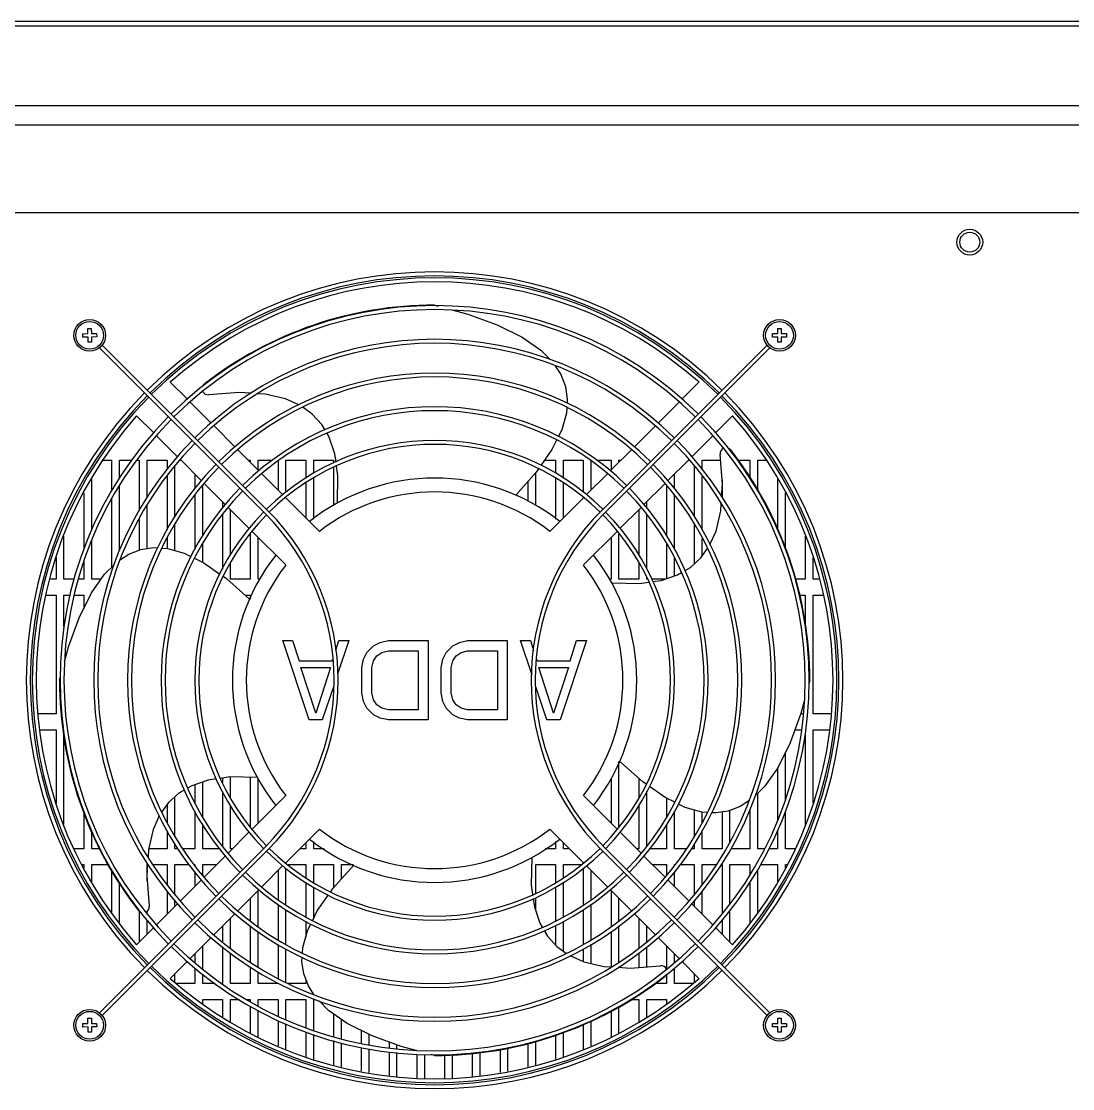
# Model space of a CAD drawing. Header units: millimetres. Extents: x 0 to 100, y -1 to 80.
# Drawn here: x 39.67 to 66.19, y 53.56 to 80.48 of the extents above; entities that cross this region are included whole.
import ezdxf

# ---------------------------------------------------------------- set-up
doc = ezdxf.new("R2010")
doc.units = ezdxf.units.MM
for name, color, linetype in [('2017-00020_0', 7, 'Continuous'), ('2401-00303-M4-20PWMC_0', 7, 'Continuous'), ('4204-00012_0', 7, 'Continuous'), ('4212-16188_0', 7, 'Continuous'), ('4212-63792_0', 7, 'Continuous'), ('4212-63794_0', 7, 'Continuous'), ('4212-97726_0', 7, 'Continuous'), ('4212-97727_0', 7, 'Continuous')]:
    doc.layers.add(name, color=color, linetype=linetype)

msp = doc.modelspace()

# ---------------------------------------------------------------- linework, layer by layer
at = {"layer": '2017-00020_0', "color": 7, "linetype": 'Continuous'}
for p, q in [((50.1, 73.324), (50.19, 73.3)), ((43.862, 70.947), (43.431, 71.378)), ((56.769, 71.378), (56.338, 70.947)), ((45.828, 71.078), (45.647, 71.089)), ((44.463, 70.345), (43.932, 70.876)), ((56.268, 70.876), (55.74, 70.348)), ((47.015, 70.573), (46.78, 70.743)), ((42.582, 70.529), (43.013, 70.098)), ((45.066, 69.743), (44.535, 70.274)), ((55.669, 70.278), (55.138, 69.747)), ((57.187, 70.098), (57.618, 70.529)), ((43.084, 70.028), (43.615, 69.497)), ((47.442, 69.988), (47.386, 70.084)), ((53.307, 70.181), (53.22, 70.004)), ((56.588, 69.5), (57.116, 70.028)), ((45.668, 69.14), (45.136, 69.672)), ((55.067, 69.675), (54.53, 69.139)), ((43.686, 69.425), (44.217, 68.894)), ((55.987, 68.898), (56.518, 69.429)), ((46.271, 68.538), (45.739, 69.07)), ((54.459, 69.068), (53.926, 68.535)), ((44.288, 68.824), (44.82, 68.292)), ((55.379, 68.29), (55.915, 68.827)), ((47.192, 67.616), (46.342, 68.467)), ((53.855, 68.463), (53.008, 67.616)), ((44.89, 68.221), (45.422, 67.689)), ((54.775, 67.686), (55.308, 68.219)), ((57.318, 68.132), (57.33, 68.321)), ((45.493, 67.618), (46.344, 66.768)), ((53.856, 66.768), (54.703, 67.615)), ((56.813, 66.945), (56.984, 67.182)), ((56.228, 66.518), (56.331, 66.578)), ((54.571, 66.314), (55.265, 66.299)), ((55.265, 66.299), (55.501, 66.333)), ((46.933, 62.86), (46.267, 64.86)), ((46.267, 64.86), (46.517, 64.86)), ((46.517, 64.86), (46.683, 64.349)), ((47.605, 64.62), (47.683, 64.86)), ((47.933, 64.86), (47.652, 64.017)), ((47.683, 64.86), (47.933, 64.86)), ((48.392, 64.562), (48.558, 64.732)), ((48.558, 64.732), (48.725, 64.817)), ((48.725, 64.817), (48.933, 64.86)), ((48.933, 64.86), (49.933, 64.86)), ((49.933, 64.86), (49.933, 62.86)), ((50.392, 64.562), (50.558, 64.732)), ((50.558, 64.732), (50.725, 64.817)), ((50.725, 64.817), (50.933, 64.86)), ((50.933, 64.86), (51.933, 64.86)), ((51.933, 64.86), (51.933, 62.86)), ((52.558, 63.985), (52.267, 64.86)), ((52.267, 64.86), (52.517, 64.86)), ((52.517, 64.86), (52.598, 64.611)), ((53.933, 64.86), (53.267, 62.86)), ((53.517, 64.349), (53.683, 64.86)), ((53.683, 64.86), (53.933, 64.86)), ((46.683, 64.349), (47.517, 64.349)), ((47.517, 64.349), (47.537, 64.41)), ((48.267, 64.179), (48.308, 64.392)), ((48.308, 64.392), (48.392, 64.562)), ((48.517, 64.179), (48.558, 64.349)), ((48.558, 64.349), (48.642, 64.477)), ((48.642, 64.477), (48.767, 64.562)), ((48.767, 64.562), (48.933, 64.605)), ((48.933, 64.605), (49.683, 64.605)), ((49.683, 64.605), (49.683, 63.115)), ((50.267, 64.179), (50.308, 64.392)), ((50.308, 64.392), (50.392, 64.562)), ((50.517, 64.179), (50.558, 64.349)), ((50.558, 64.349), (50.642, 64.477)), ((50.642, 64.477), (50.767, 64.562)), ((50.767, 64.562), (50.933, 64.605)), ((50.933, 64.605), (51.683, 64.605)), ((51.683, 64.605), (51.683, 63.115)), ((52.663, 64.41), (52.683, 64.349)), ((52.683, 64.349), (53.517, 64.349)), ((47.1, 63.03), (46.725, 64.179)), ((46.725, 64.179), (47.475, 64.179)), ((47.475, 64.179), (47.1, 63.03)), ((48.267, 63.541), (48.267, 64.179)), ((48.517, 63.541), (48.517, 64.179)), ((50.267, 63.541), (50.267, 64.179)), ((50.517, 63.541), (50.517, 64.179)), ((53.1, 63.03), (52.725, 64.179)), ((52.725, 64.179), (53.475, 64.179)), ((53.475, 64.179), (53.1, 63.03)), ((40.636, 63.86), (40.66, 63.95)), ((59.565, 63.86), (59.54, 63.77)), ((47.554, 63.721), (47.267, 62.86)), ((48.308, 63.328), (48.267, 63.541)), ((48.558, 63.371), (48.517, 63.541)), ((50.308, 63.328), (50.267, 63.541)), ((50.558, 63.371), (50.517, 63.541)), ((52.933, 62.86), (52.646, 63.721)), ((48.392, 63.158), (48.308, 63.328)), ((48.642, 63.243), (48.558, 63.371)), ((50.392, 63.158), (50.308, 63.328)), ((50.642, 63.243), (50.558, 63.371)), ((48.558, 62.988), (48.392, 63.158)), ((48.767, 63.158), (48.642, 63.243)), ((48.933, 63.115), (48.767, 63.158)), ((49.683, 63.115), (48.933, 63.115)), ((50.558, 62.988), (50.392, 63.158)), ((50.767, 63.158), (50.642, 63.243)), ((50.933, 63.115), (50.767, 63.158)), ((51.683, 63.115), (50.933, 63.115)), ((47.267, 62.86), (46.933, 62.86)), ((48.725, 62.903), (48.558, 62.988)), ((48.933, 62.86), (48.725, 62.903)), ((49.933, 62.86), (48.933, 62.86)), ((50.725, 62.903), (50.558, 62.988)), ((50.933, 62.86), (50.725, 62.903)), ((51.933, 62.86), (50.933, 62.86)), ((53.267, 62.86), (52.933, 62.86)), ((44.935, 61.421), (44.699, 61.387)), ((45.629, 61.406), (44.935, 61.421)), ((43.972, 61.202), (43.869, 61.142)), ((46.344, 60.952), (45.497, 60.105)), ((54.707, 60.102), (53.856, 60.952)), ((43.387, 60.775), (43.216, 60.538)), ((45.425, 60.034), (44.892, 59.501)), ((46.345, 59.257), (47.192, 60.104)), ((53.008, 60.104), (53.858, 59.253)), ((55.31, 59.499), (54.778, 60.031)), ((42.882, 59.588), (42.87, 59.399)), ((44.821, 59.43), (44.285, 58.893)), ((55.912, 58.896), (55.38, 59.428)), ((45.741, 58.652), (46.274, 59.185)), ((53.929, 59.182), (54.461, 58.65)), ((44.213, 58.822), (43.682, 58.291)), ((56.514, 58.295), (55.983, 58.826)), ((45.133, 58.045), (45.67, 58.581)), ((54.532, 58.58), (55.064, 58.048)), ((43.612, 58.22), (43.084, 57.692)), ((57.116, 57.692), (56.585, 58.223)), ((44.531, 57.442), (45.062, 57.973)), ((55.134, 57.977), (55.665, 57.446)), ((43.013, 57.622), (42.582, 57.191)), ((46.893, 57.539), (46.98, 57.716)), ((52.758, 57.732), (52.814, 57.636)), ((57.618, 57.191), (57.187, 57.622)), ((43.932, 56.844), (44.46, 57.372)), ((55.737, 57.375), (56.268, 56.844)), ((53.185, 57.147), (53.42, 56.977)), ((43.431, 56.342), (43.862, 56.773)), ((54.372, 56.642), (54.553, 56.631)), ((56.338, 56.773), (56.769, 56.342)), ((50.1, 54.396), (50.01, 54.42))]:
    msp.add_line(p, q, dxfattribs=at)
for points in [[(50.565, 73.197), (50.941, 73.094), (51.678, 72.825), (52.306, 72.514), (52.778, 72.185), (53.013, 71.947)], [(53.143, 71.788), (53.285, 71.57), (53.401, 71.268), (53.447, 70.95), (53.44, 70.848)], [(45.473, 71.1), (45.166, 71.119), (44.401, 71.063)], [(46.678, 70.805), (46.336, 70.958), (45.828, 71.078)], [(47.335, 70.171), (47.253, 70.311), (47.015, 70.573)], [(53.433, 70.739), (53.423, 70.597), (53.307, 70.181)], [(47.613, 69.362), (47.582, 69.574), (47.442, 69.988)], [(53.176, 69.914), (53.06, 69.678), (52.778, 69.275)], [(57.34, 68.489), (57.359, 68.794), (57.303, 69.559)], [(47.646, 68.331), (47.661, 69.025), (47.627, 69.26)], [(52.72, 69.192), (52.664, 69.112), (52.15, 68.53)], [(57.045, 67.282), (57.198, 67.624), (57.318, 68.132)], [(42.172, 66.903), (42.39, 67.045), (42.692, 67.161), (43.01, 67.207), (43.117, 67.2)], [(43.223, 67.193), (43.363, 67.183), (43.779, 67.067), (43.951, 66.982)], [(40.763, 64.325), (40.866, 64.701), (41.135, 65.438), (41.446, 66.066), (41.775, 66.538), (42.016, 66.776)], [(44.04, 66.938), (44.282, 66.82), (44.683, 66.54)], [(56.417, 66.629), (56.551, 66.707), (56.813, 66.945)], [(55.604, 66.348), (55.814, 66.378), (56.228, 66.518)], [(44.765, 66.482), (44.848, 66.424), (45.43, 65.91)], [(59.437, 63.395), (59.334, 63.019), (59.065, 62.282), (58.754, 61.654), (58.425, 61.182), (58.184, 60.944)], [(55.435, 61.238), (55.352, 61.296), (54.77, 61.81)], [(44.596, 61.372), (44.386, 61.342), (43.972, 61.202)], [(56.16, 60.782), (55.918, 60.9), (55.517, 61.18)], [(43.783, 61.091), (43.649, 61.013), (43.387, 60.775)], [(56.977, 60.527), (56.837, 60.537), (56.421, 60.653), (56.249, 60.738)], [(58.028, 60.817), (57.81, 60.675), (57.508, 60.559), (57.19, 60.513), (57.083, 60.52)], [(43.155, 60.438), (43.002, 60.096), (42.882, 59.588)], [(42.86, 59.231), (42.841, 58.926), (42.897, 58.161)], [(52.554, 59.389), (52.539, 58.695), (52.573, 58.46)], [(47.48, 58.528), (47.536, 58.608), (48.05, 59.19)], [(47.024, 57.806), (47.14, 58.042), (47.422, 58.445)], [(52.587, 58.358), (52.618, 58.146), (52.758, 57.732)], [(46.767, 56.981), (46.777, 57.123), (46.893, 57.539)], [(52.865, 57.549), (52.947, 57.409), (53.185, 57.147)], [(47.057, 55.932), (46.915, 56.15), (46.799, 56.452), (46.753, 56.77), (46.76, 56.872)], [(53.522, 56.915), (53.864, 56.762), (54.372, 56.642)], [(54.727, 56.62), (55.034, 56.601), (55.799, 56.657)], [(49.635, 54.523), (49.259, 54.626), (48.522, 54.895), (47.894, 55.206), (47.422, 55.535), (47.187, 55.773)]]:
    msp.add_lwpolyline(points, dxfattribs=at)
for centre, radius, start, end in [((50.1, 63.86), 10.05, 48.4227, 131.5773), ((50.1, 63.86), 9.464, 90, 127.8739), ((44.382, 71.212), 0.15, 127.8739, 158.1392), ((44.382, 71.212), 0.15, 206.6536, 277.2965), ((50.1, 63.86), 10.05, 138.4227, 221.5773), ((50.1, 63.86), 10.05, 318.4227, 41.5773), ((57.452, 69.578), 0.15, 116.6536, 187.2965), ((57.452, 69.578), 0.15, 37.8739, 68.1392), ((50.1, 63.86), 9.464, 0, 37.8739), ((50.1, 63.86), 5.1, 51.7714, 128.2286), ((50.1, 63.86), 4.75, 52.2567, 127.7433), ((50.1, 63.86), 5.1, 141.7714, 218.2286), ((50.1, 63.86), 4.75, 142.2567, 217.7433), ((50.1, 63.86), 4.75, 322.2567, 37.7433), ((50.1, 63.86), 5.1, 321.7714, 38.2286), ((50.1, 63.86), 9.464, 180, 217.8739), ((50.1, 63.86), 4.75, 232.2567, 307.7433), ((50.1, 63.86), 5.1, 231.7714, 308.2286), ((42.748, 58.142), 0.15, 296.6536, 7.2965), ((42.748, 58.142), 0.15, 217.8739, 248.1392), ((55.818, 56.508), 0.15, 26.6536, 97.2965), ((50.1, 63.86), 10.05, 228.4227, 311.5773), ((50.1, 63.86), 9.464, 270, 307.8739), ((55.818, 56.508), 0.15, 307.8739, 338.1392)]:
    msp.add_arc(centre, radius, start, end, dxfattribs=at)
at = {"layer": '2401-00303-M4-20PWMC_0', "color": 7, "linetype": 'Continuous'}
for p, q in [((41.353, 72.734), (41.44, 72.736)), ((41.355, 72.603), (41.353, 72.734)), ((41.44, 72.736), (41.443, 72.605)), ((58.756, 72.603), (58.755, 72.735)), ((58.755, 72.735), (58.843, 72.735)), ((58.843, 72.735), (58.843, 72.604)), ((41.224, 72.6), (41.355, 72.603)), ((41.226, 72.513), (41.224, 72.6)), ((41.357, 72.515), (41.226, 72.513)), ((41.36, 72.384), (41.357, 72.515)), ((41.443, 72.605), (41.574, 72.607)), ((41.576, 72.52), (41.445, 72.517)), ((41.445, 72.517), (41.447, 72.386)), ((41.574, 72.607), (41.576, 72.52)), ((58.625, 72.515), (58.625, 72.603)), ((58.625, 72.603), (58.756, 72.603)), ((58.757, 72.516), (58.625, 72.515)), ((58.757, 72.385), (58.757, 72.516)), ((58.843, 72.604), (58.975, 72.605)), ((58.844, 72.517), (58.845, 72.385)), ((58.975, 72.517), (58.844, 72.517)), ((58.975, 72.605), (58.975, 72.517)), ((41.447, 72.386), (41.36, 72.384)), ((58.845, 72.385), (58.757, 72.385)), ((41.224, 55.201), (41.356, 55.203)), ((41.226, 55.114), (41.224, 55.201)), ((41.354, 55.334), (41.441, 55.336)), ((41.356, 55.203), (41.354, 55.334)), ((41.441, 55.336), (41.443, 55.204)), ((41.443, 55.204), (41.574, 55.206)), ((41.574, 55.206), (41.576, 55.119)), ((58.625, 55.116), (58.625, 55.204)), ((58.625, 55.204), (58.756, 55.204)), ((58.756, 55.204), (58.756, 55.335)), ((58.756, 55.335), (58.844, 55.335)), ((58.844, 55.335), (58.844, 55.204)), ((58.844, 55.204), (58.975, 55.204)), ((58.975, 55.204), (58.975, 55.116)), ((41.357, 55.116), (41.226, 55.114)), ((41.359, 54.984), (41.357, 55.116)), ((41.446, 54.986), (41.359, 54.984)), ((41.576, 55.119), (41.444, 55.117)), ((41.444, 55.117), (41.446, 54.986)), ((58.756, 55.116), (58.625, 55.116)), ((58.756, 54.985), (58.756, 55.116)), ((58.844, 54.985), (58.756, 54.985)), ((58.844, 55.116), (58.844, 54.985)), ((58.975, 55.116), (58.844, 55.116))]:
    msp.add_line(p, q, dxfattribs=at)
for centre, radius in [((41.4, 72.56), 0.4), ((58.8, 72.56), 0.4), ((41.4, 72.56), 0.35), ((58.8, 72.56), 0.35), ((41.4, 55.16), 0.4), ((41.4, 55.16), 0.35), ((58.8, 55.16), 0.4), ((58.8, 55.16), 0.35)]:
    msp.add_circle(centre, radius, dxfattribs=at)
at = {"layer": '4204-00012_0', "color": 7, "linetype": 'Continuous'}
for p, q in [((45.822, 68.067), (41.644, 72.245)), ((45.893, 68.138), (41.716, 72.315)), ((54.307, 68.138), (58.485, 72.316)), ((54.378, 68.067), (58.555, 72.245)), ((41.645, 55.475), (45.822, 59.653)), ((41.715, 55.404), (45.893, 59.582)), ((58.485, 55.405), (54.307, 59.582)), ((58.555, 55.475), (54.378, 59.653))]:
    msp.add_line(p, q, dxfattribs=at)
for centre, radius, start, end in [((50.1, 63.86), 10.3, 45.2785, 134.7215), ((50.1, 63.86), 10.2, 45.281, 134.7182), ((50.1, 63.86), 9.45, 45.3042, 134.6958), ((50.1, 63.86), 9.35, 45.3074, 134.6926), ((50.1, 63.86), 8.6, 45.3334, 134.6664), ((50.1, 63.86), 8.5, 45.3373, 134.6624), ((50.1, 63.86), 7.75, 45.37, 134.629), ((50.1, 63.86), 7.65, 45.3748, 134.6241), ((50.1, 63.86), 10.3, 135.2785, 224.7215), ((50.1, 63.86), 10.3, 315.2785, 44.7215), ((50.1, 63.86), 10.2, 135.2818, 224.719), ((50.1, 63.86), 10.2, 315.2818, 44.719), ((50.1, 63.86), 6.9, 45.4154, 134.584), ((50.1, 63.86), 6.8, 45.4215, 134.5779), ((50.1, 63.86), 9.45, 135.3042, 224.6958), ((50.1, 63.86), 9.35, 135.3074, 224.6926), ((50.1, 63.86), 9.35, 315.3074, 44.6926), ((50.1, 63.86), 9.45, 315.3042, 44.6958), ((50.1, 63.86), 8.6, 135.3336, 224.6666), ((50.1, 63.86), 8.5, 135.3376, 224.6627), ((50.1, 63.86), 6.05, 45.4741, 134.4995), ((50.1, 63.86), 5.95, 45.482, 134.5594), ((50.1, 63.86), 8.5, 315.3376, 44.6627), ((50.1, 63.86), 8.6, 315.3336, 44.6666), ((50.1, 63.86), 7.75, 135.371, 224.63), ((50.1, 63.86), 7.65, 135.3759, 224.6252), ((50.1, 63.86), 7.65, 315.3759, 44.6252), ((50.1, 63.86), 7.75, 315.371, 44.63), ((50.1, 63.86), 6.9, 135.416, 224.5846), ((50.1, 63.86), 6.9, 315.416, 44.5846), ((50.1, 63.86), 6.8, 135.4221, 224.5785), ((50.1, 63.86), 6.8, 315.4221, 44.5785), ((41.615, 63.86), 6.05, 315, 45), ((58.585, 63.86), 6.05, 135, 225), ((50.1, 63.86), 6.05, 135.5005, 224.5259), ((50.1, 63.86), 5.95, 135.5275, 224.518), ((41.615, 63.86), 5.95, 315, 45), ((58.585, 63.86), 5.95, 135, 225), ((50.1, 63.86), 5.95, 315.4529, 44.518), ((50.1, 63.86), 6.05, 315.5005, 44.5259), ((50.1, 63.86), 6.05, 225.4741, 314.4995), ((50.1, 63.86), 5.95, 225.482, 314.5594), ((50.1, 63.86), 6.8, 225.4215, 314.5779), ((50.1, 63.86), 6.9, 225.4154, 314.584), ((50.1, 63.86), 7.75, 225.37, 314.629), ((50.1, 63.86), 7.65, 225.3748, 314.6241), ((50.1, 63.86), 8.6, 225.3334, 314.6664), ((50.1, 63.86), 8.5, 225.3373, 314.6624), ((50.1, 63.86), 9.45, 225.3042, 314.6958), ((50.1, 63.86), 9.35, 225.3074, 314.6926), ((50.1, 63.86), 10.3, 225.2785, 314.7215), ((50.1, 63.86), 10.2, 225.281, 314.7182)]:
    msp.add_arc(centre, radius, start, end, dxfattribs=at)
at = {"layer": '4212-16188_0', "color": 7, "linetype": 'Continuous'}
for p, q in [((41.728, 69.41), (41.95, 69.41)), ((41.95, 69.41), (41.95, 68.629)), ((42.15, 68.952), (42.15, 69.41)), ((42.15, 69.41), (42.462, 69.41)), ((42.581, 69.41), (42.65, 69.41)), ((42.65, 69.41), (42.65, 68.142)), ((42.85, 68.471), (42.85, 69.41)), ((42.85, 69.41), (43.35, 69.41)), ((43.35, 69.41), (43.35, 69.177)), ((43.55, 67.991), (43.55, 69.275)), ((43.672, 69.41), (43.701, 69.41)), ((45.399, 69.41), (45.45, 69.41)), ((45.45, 69.41), (45.45, 69.359)), ((45.65, 69.159), (45.65, 69.41)), ((45.65, 69.41), (46.007, 69.41)), ((46.15, 69.39), (46.15, 68.659)), ((46.35, 68.607), (46.35, 69.41)), ((46.35, 69.41), (46.85, 69.41)), ((46.85, 69.41), (46.85, 68.958)), ((47.05, 69.077), (47.05, 69.41)), ((47.05, 69.41), (47.55, 69.41)), ((47.55, 69.41), (47.55, 69.346)), ((47.55, 69.233), (47.55, 68.277)), ((52.873, 69.41), (53.15, 69.41)), ((53.15, 69.41), (53.15, 69.08)), ((53.35, 68.952), (53.35, 69.41)), ((53.35, 69.41), (53.85, 69.41)), ((53.85, 69.41), (53.85, 68.595)), ((54.05, 68.659), (54.05, 69.394)), ((54.193, 69.41), (54.55, 69.41)), ((54.55, 69.41), (54.55, 69.159)), ((54.75, 69.359), (54.75, 69.41)), ((54.75, 69.41), (54.801, 69.41)), ((56.499, 69.41), (56.537, 69.41)), ((56.65, 69.275), (56.65, 68)), ((56.85, 69.177), (56.85, 69.41)), ((56.85, 69.41), (57.314, 69.41)), ((57.747, 69.41), (58.05, 69.41)), ((58.05, 69.41), (58.05, 68.963)), ((58.25, 68.667), (58.25, 69.41)), ((58.25, 69.41), (58.472, 69.41)), ((41.45, 67.664), (41.45, 68.934)), ((43.35, 69.01), (43.35, 67.651)), ((44.05, 69.061), (44.05, 68.698)), ((47.05, 67.927), (47.05, 68.964)), ((52.65, 68.277), (52.65, 69.095)), ((53.15, 68.968), (53.15, 67.927)), ((56.15, 68.688), (56.15, 69.061)), ((56.85, 67.655), (56.85, 69.01)), ((57.35, 68.918), (57.35, 68.479)), ((58.75, 68.934), (58.75, 67.676)), ((42.15, 67.126), (42.15, 68.762)), ((44.25, 67.512), (44.25, 68.782)), ((46.85, 68.836), (46.85, 67.959)), ((52.45, 68.869), (52.45, 68.37)), ((53.35, 67.959), (53.35, 68.834)), ((55.95, 68.78), (55.95, 67.501)), ((41.25, 68.591), (41.25, 67.172)), ((41.95, 68.439), (41.95, 66.711)), ((44.05, 68.529), (44.05, 67.158)), ((46.35, 68.459), (46.35, 68.474)), ((53.85, 68.467), (53.85, 68.459)), ((56.15, 67.168), (56.15, 68.53)), ((58.95, 67.172), (58.95, 68.591)), ((42.85, 67.184), (42.85, 68.278)), ((44.75, 68.361), (44.75, 68.214)), ((44.95, 67.035), (44.95, 68.161)), ((55.25, 68.161), (55.25, 67.023)), ((55.45, 68.202), (55.45, 68.361)), ((42.65, 67.944), (42.65, 67.145)), ((44.75, 68.051), (44.75, 66.664)), ((55.45, 66.678), (55.45, 68.042)), ((43.55, 67.131), (43.55, 67.794)), ((45.45, 67.57), (45.45, 66.41)), ((56.65, 67.805), (56.65, 66.797)), ((40.75, 66.41), (40.75, 67.494)), ((41.45, 66.41), (41.45, 67.387)), ((43.35, 67.456), (43.35, 67.184)), ((44.25, 66.835), (44.25, 67.309)), ((45.65, 66.41), (45.65, 67.461)), ((54.55, 67.461), (54.55, 66.41)), ((54.75, 66.41), (54.75, 67.556)), ((55.95, 67.315), (55.95, 66.41)), ((56.85, 66.996), (56.85, 67.439)), ((59.45, 67.494), (59.45, 66.41)), ((40.55, 66.961), (40.55, 66.41)), ((41.25, 66.871), (41.25, 66.41)), ((44.05, 66.962), (44.05, 66.955)), ((44.95, 66.41), (44.95, 66.824)), ((55.25, 66.827), (55.25, 66.41)), ((56.15, 66.492), (56.15, 66.962)), ((59.65, 66.41), (59.65, 66.961)), ((40.55, 66.41), (40.401, 66.41)), ((41.011, 66.41), (40.75, 66.41)), ((41.25, 66.41), (41.115, 66.41)), ((41.686, 66.41), (41.45, 66.41)), ((45.45, 66.41), (44.95, 66.41)), ((45.683, 66.41), (45.65, 66.41)), ((54.55, 66.41), (54.517, 66.41)), ((55.25, 66.41), (54.75, 66.41)), ((55.45, 66.41), (55.45, 66.442)), ((55.465, 66.41), (55.45, 66.41)), ((55.91, 66.41), (55.575, 66.41)), ((59.45, 66.41), (59.209, 66.41)), ((59.799, 66.41), (59.65, 66.41)), ((40.293, 66.01), (40.55, 66.01)), ((40.55, 66.01), (40.55, 63.01)), ((40.75, 65.216), (40.75, 66.01)), ((40.75, 66.01), (40.898, 66.01)), ((41.001, 66.01), (41.25, 66.01)), ((41.25, 66.01), (41.25, 65.671)), ((45.317, 66.01), (45.45, 66.01)), ((45.45, 66.01), (45.45, 65.91)), ((59.302, 66.01), (59.45, 66.01)), ((59.45, 66.01), (59.45, 65.266)), ((59.65, 63.01), (59.65, 66.01)), ((59.65, 66.01), (59.907, 66.01)), ((40.55, 63.01), (40.097, 63.01)), ((59.401, 63.01), (59.33, 63.01)), ((60.103, 63.01), (59.65, 63.01)), ((40.15, 62.61), (40.55, 62.61)), ((40.55, 62.61), (40.55, 60.759)), ((59.185, 62.61), (59.364, 62.61)), ((59.45, 62.504), (59.45, 60.226)), ((59.65, 60.759), (59.65, 62.61)), ((59.65, 62.61), (60.05, 62.61)), ((40.75, 60.226), (40.75, 62.454)), ((58.95, 60.849), (58.95, 62.049)), ((54.75, 60.15), (54.75, 61.81)), ((58.75, 61.648), (58.75, 60.333)), ((44.75, 61.394), (44.75, 61.278)), ((44.95, 60.893), (44.95, 61.42)), ((45.45, 61.41), (45.45, 60.164)), ((45.65, 60.259), (45.65, 61.381)), ((54.55, 61.381), (54.55, 60.259)), ((55.25, 61.386), (55.25, 60.896)), ((44.05, 61.228), (44.05, 60.758)), ((44.25, 60.405), (44.25, 61.296)), ((43.55, 59.915), (43.55, 60.923)), ((44.75, 61.042), (44.75, 59.678)), ((55.45, 59.669), (55.45, 61.056)), ((55.95, 60.885), (55.95, 60.411)), ((58.25, 59.61), (58.25, 61.009)), ((43.35, 60.724), (43.35, 60.281)), ((44.95, 59.61), (44.95, 60.697)), ((55.25, 60.685), (55.25, 59.61)), ((56.15, 60.758), (56.15, 60.765)), ((56.65, 60.589), (56.65, 59.926)), ((57.55, 59.776), (57.55, 60.575)), ((58.05, 60.594), (58.05, 59.61)), ((41.25, 60.548), (41.25, 59.61)), ((44.05, 60.552), (44.05, 59.61)), ((56.15, 59.61), (56.15, 60.562)), ((56.85, 60.264), (56.85, 60.536)), ((57.35, 60.536), (57.35, 59.61)), ((58.95, 59.61), (58.95, 60.548)), ((41.45, 59.61), (41.45, 60.044)), ((43.35, 60.065), (43.35, 59.61)), ((44.25, 59.61), (44.25, 60.219)), ((55.95, 60.208), (55.95, 59.61)), ((56.85, 59.61), (56.85, 60.069)), ((58.75, 60.056), (58.75, 59.61)), ((47.05, 59.61), (47.05, 59.793)), ((53.15, 59.793), (53.15, 59.61)), ((41.25, 59.61), (41.007, 59.61)), ((41.666, 59.61), (41.45, 59.61)), ((43.35, 59.61), (42.887, 59.61)), ((43.55, 59.61), (43.55, 59.72)), ((43.631, 59.61), (43.55, 59.61)), ((44.05, 59.61), (43.751, 59.61)), ((44.676, 59.61), (44.25, 59.61)), ((45.001, 59.61), (44.95, 59.61)), ((46.85, 59.61), (46.699, 59.61)), ((46.85, 59.761), (46.85, 59.61)), ((47.312, 59.61), (47.05, 59.61)), ((53.15, 59.61), (52.888, 59.61)), ((53.35, 59.61), (53.35, 59.761)), ((53.501, 59.61), (53.35, 59.61)), ((55.25, 59.61), (55.199, 59.61)), ((55.95, 59.61), (55.53, 59.61)), ((56.458, 59.61), (56.15, 59.61)), ((56.65, 59.61), (56.58, 59.61)), ((56.65, 59.729), (56.65, 59.61)), ((57.35, 59.61), (56.85, 59.61)), ((58.05, 59.61), (57.57, 59.61)), ((58.418, 59.61), (58.25, 59.61)), ((58.75, 59.61), (58.529, 59.61)), ((59.193, 59.61), (58.95, 59.61)), ((41.203, 59.21), (41.25, 59.21)), ((41.25, 59.21), (41.25, 59.129)), ((41.45, 58.786), (41.45, 59.21)), ((41.45, 59.21), (41.866, 59.21)), ((41.95, 59.053), (41.95, 58.005)), ((42.85, 58.802), (42.85, 59.21)), ((42.85, 59.21), (42.874, 59.21)), ((42.989, 59.21), (43.35, 59.21)), ((43.35, 59.21), (43.35, 58.71)), ((43.55, 58.445), (43.55, 59.21)), ((43.55, 59.21), (43.905, 59.21)), ((44.033, 59.21), (44.05, 59.21)), ((44.05, 59.21), (44.05, 59.19)), ((44.05, 59.032), (44.05, 58.659)), ((44.25, 58.94), (44.25, 59.21)), ((44.25, 59.21), (44.601, 59.21)), ((46.15, 59.061), (46.15, 58.326)), ((46.35, 58.198), (46.35, 59.125)), ((46.404, 59.21), (46.85, 59.21)), ((46.85, 59.21), (46.85, 58.886)), ((47.05, 58.752), (47.05, 59.21)), ((47.05, 59.21), (47.55, 59.21)), ((47.55, 59.21), (47.55, 58.625)), ((47.75, 58.851), (47.75, 59.21)), ((47.75, 59.21), (48.05, 59.21)), ((52.65, 58.487), (52.65, 59.21)), ((52.65, 59.21), (53.15, 59.21)), ((53.15, 59.21), (53.15, 58.756)), ((53.35, 58.884), (53.35, 59.21)), ((53.35, 59.21), (53.81, 59.21)), ((53.85, 59.113), (53.85, 58.193)), ((54.05, 58.33), (54.05, 59.061)), ((55.599, 59.21), (55.95, 59.21)), ((55.95, 59.21), (55.95, 58.938)), ((56.15, 59.191), (56.15, 59.21)), ((56.15, 59.21), (56.164, 59.21)), ((56.15, 58.659), (56.15, 59.022)), ((56.294, 59.21), (56.65, 59.21)), ((56.65, 59.21), (56.65, 58.445)), ((56.85, 58.71), (56.85, 59.21)), ((56.85, 59.21), (57.211, 59.21)), ((57.326, 59.21), (57.35, 59.21)), ((57.35, 59.21), (57.35, 57.962)), ((57.55, 58.216), (57.55, 59.21)), ((57.55, 59.21), (58.05, 59.21)), ((58.05, 59.21), (58.05, 58.958)), ((58.25, 58.005), (58.25, 59.091)), ((58.324, 59.21), (58.75, 59.21)), ((58.75, 59.21), (58.75, 58.786)), ((58.95, 59.129), (58.95, 59.21)), ((58.95, 59.21), (58.997, 59.21)), ((42.15, 57.747), (42.15, 58.757)), ((46.85, 58.768), (46.85, 57.893)), ((53.35, 57.897), (53.35, 58.762)), ((58.05, 58.768), (58.05, 57.747)), ((43.35, 58.543), (43.35, 57.959)), ((45.65, 57.643), (45.65, 58.561)), ((47.05, 57.858), (47.05, 58.64)), ((53.15, 58.643), (53.15, 57.784)), ((54.55, 58.561), (54.55, 57.647)), ((56.85, 57.959), (56.85, 58.543)), ((43.55, 58.159), (43.55, 58.293)), ((45.45, 58.361), (45.45, 57.793)), ((46.15, 58.208), (46.15, 57.313)), ((52.65, 58.05), (52.65, 58.374)), ((54.05, 57.32), (54.05, 58.214)), ((54.75, 57.796), (54.75, 58.361)), ((56.65, 58.295), (56.65, 58.159)), ((42.65, 58.032), (42.65, 57.259)), ((42.85, 57.962), (42.85, 58.034)), ((46.35, 57.199), (46.35, 58.08)), ((53.85, 58.071), (53.85, 57.202)), ((57.55, 57.259), (57.55, 58.061)), ((42.85, 57.459), (42.85, 57.801)), ((44.75, 57.661), (44.75, 57.258)), ((44.95, 57.11), (44.95, 57.861)), ((45.45, 57.665), (45.45, 56.749)), ((46.85, 57.781), (46.85, 57.384)), ((53.15, 57.672), (53.15, 57.185)), ((53.35, 57.028), (53.35, 57.783)), ((54.75, 56.749), (54.75, 57.666)), ((55.25, 57.861), (55.25, 57.11)), ((55.45, 57.258), (55.45, 57.661)), ((57.35, 57.801), (57.35, 57.459)), ((45.65, 56.625), (45.65, 57.523)), ((54.55, 57.525), (54.55, 56.629)), ((44.25, 56.574), (44.25, 57.161)), ((44.75, 57.137), (44.75, 56.21)), ((46.15, 57.193), (46.15, 56.337)), ((46.35, 56.242), (46.35, 57.086)), ((53.85, 57.086), (53.85, 56.768)), ((54.05, 56.718), (54.05, 57.204)), ((55.45, 56.631), (55.45, 57.134)), ((55.95, 57.161), (55.95, 56.589)), ((44.05, 56.961), (44.05, 56.737)), ((44.95, 56.21), (44.95, 56.973)), ((55.25, 56.978), (55.25, 56.617)), ((56.15, 56.737), (56.15, 56.961)), ((44.05, 56.602), (44.05, 56.21)), ((45.45, 56.634), (45.45, 56.21)), ((54.75, 56.619), (54.75, 56.634)), ((56.15, 56.21), (56.15, 56.602)), ((43.55, 56.248), (43.55, 56.461)), ((44.25, 56.21), (44.25, 56.449)), ((45.65, 56.21), (45.65, 56.502)), ((46.85, 56.319), (46.85, 56.21)), ((55.95, 56.437), (55.95, 56.21)), ((56.65, 56.461), (56.65, 56.248)), ((44.05, 56.21), (43.599, 56.21)), ((44.566, 56.21), (44.25, 56.21)), ((44.75, 56.21), (44.732, 56.21)), ((45.45, 56.21), (44.95, 56.21)), ((46.15, 56.21), (45.65, 56.21)), ((46.85, 56.21), (46.418, 56.21)), ((55.95, 56.21), (55.646, 56.21)), ((56.601, 56.21), (56.15, 56.21)), ((44.25, 55.699), (44.25, 55.81)), ((44.25, 55.81), (44.75, 55.81)), ((44.75, 55.81), (44.75, 55.372)), ((44.95, 55.251), (44.95, 55.81)), ((44.95, 55.81), (45.169, 55.81)), ((45.359, 55.81), (45.45, 55.81)), ((45.45, 55.81), (45.45, 55.754)), ((45.65, 55.64), (45.65, 55.81)), ((45.65, 55.81), (46.15, 55.81)), ((46.15, 55.81), (46.15, 55.393)), ((46.35, 55.296), (46.35, 55.81)), ((46.35, 55.81), (46.85, 55.81)), ((46.85, 55.81), (46.85, 55.094)), ((47.05, 55.025), (47.05, 55.81)), ((47.05, 55.81), (47.076, 55.81)), ((55.055, 55.81), (55.25, 55.81)), ((55.25, 55.81), (55.25, 55.251)), ((55.45, 55.372), (55.45, 55.81)), ((55.45, 55.81), (55.95, 55.81)), ((55.95, 55.81), (55.95, 55.699)), ((45.45, 55.636), (45.45, 54.952)), ((45.65, 54.862), (45.65, 55.53)), ((54.55, 55.526), (54.55, 54.862)), ((54.75, 54.952), (54.75, 55.626)), ((46.15, 55.281), (46.15, 54.637)), ((46.35, 54.547), (46.35, 55.189)), ((47.55, 55.446), (47.55, 54.875)), ((47.75, 54.818), (47.75, 55.306)), ((54.05, 54.637), (54.05, 55.277)), ((46.85, 54.99), (46.85, 54.365)), ((47.05, 54.303), (47.05, 54.918)), ((48.25, 55.029), (48.25, 54.704)), ((48.45, 54.667), (48.45, 54.93)), ((53.15, 54.918), (53.15, 54.303)), ((53.35, 54.365), (53.35, 54.99)), ((53.85, 55.177), (53.85, 54.547)), ((47.55, 54.771), (47.55, 54.147)), ((47.75, 54.092), (47.75, 54.714)), ((48.95, 54.739), (48.95, 54.587)), ((49.15, 54.568), (49.15, 54.666)), ((52.45, 54.7), (52.45, 54.092)), ((52.65, 54.147), (52.65, 54.751)), ((48.25, 54.602), (48.25, 54)), ((48.45, 53.964), (48.45, 54.565)), ((48.95, 54.486), (48.95, 53.88)), ((49.15, 53.868), (49.15, 54.468)), ((49.65, 54.421), (49.65, 53.837)), ((49.85, 53.825), (49.85, 54.42)), ((50.35, 54.412), (50.35, 53.825)), ((50.55, 53.837), (50.55, 54.421)), ((51.05, 54.458), (51.05, 53.868)), ((51.25, 53.88), (51.25, 54.472)), ((51.75, 54.559), (51.75, 53.964)), ((51.95, 54), (51.95, 54.599))]:
    msp.add_line(p, q, dxfattribs=at)
at = {"layer": '4212-63792_0', "color": 7, "linetype": 'Continuous'}
msp.add_line((95.55, 77.86), (4.65, 77.86), dxfattribs=at)
msp.add_circle((63.6, 74.91), 0.25, dxfattribs=at)
at = {"layer": '4212-63794_0', "color": 7, "linetype": 'Continuous'}
msp.add_line((5.4, 75.66), (94.8, 75.66), dxfattribs=at)
msp.add_circle((63.6, 74.91), 0.325, dxfattribs=at)
for start, end in [(45.2823, 134.7177), (135.2824, 224.7176), (315.2824, 44.7176), (225.2823, 314.7177)]:
    msp.add_arc((50.1, 63.86), 10.15, start, end, dxfattribs=at)
at = {"layer": '4212-97726_0', "color": 7, "linetype": 'Continuous'}
for p, q in [((99.53, 80.36), (0.67, 80.36)), ((0.67, 78.36), (99.53, 78.36))]:
    msp.add_line(p, q, dxfattribs=at)
at = {"layer": '4212-97727_0', "color": 7, "linetype": 'Continuous'}
msp.add_line((99.91, 80.48), (0.29, 80.48), dxfattribs=at)

doc.saveas('drawing.dxf')
